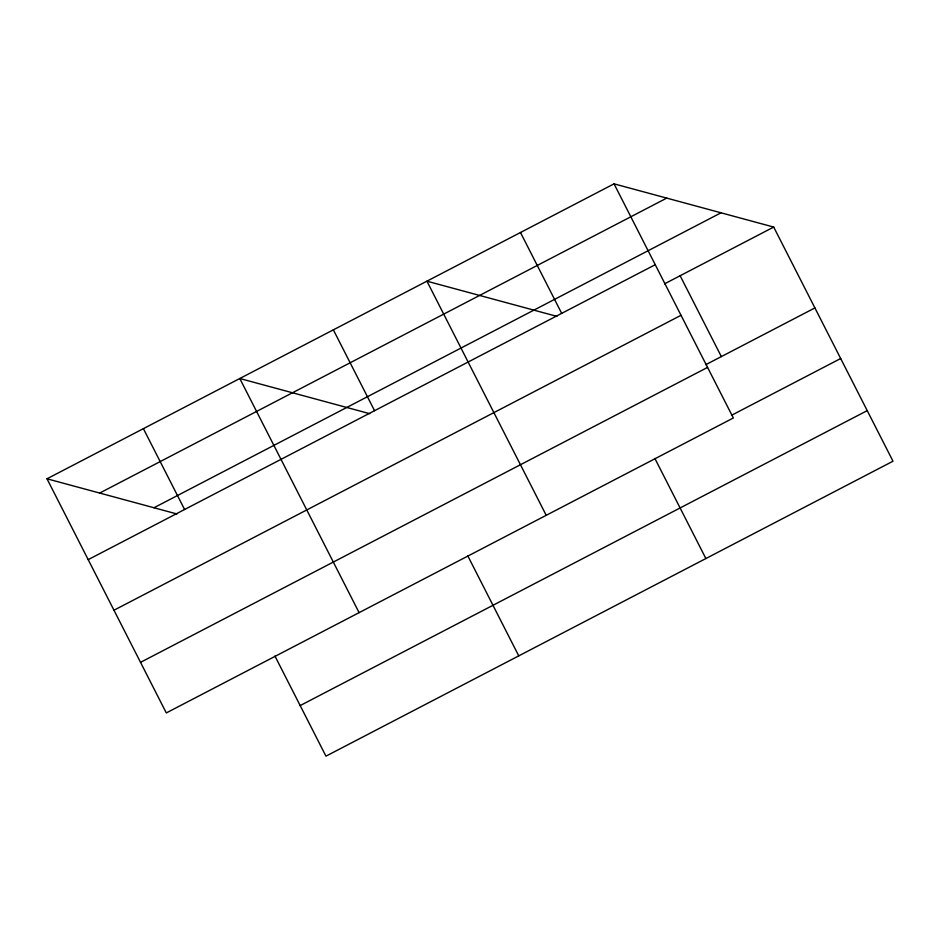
<?xml version="1.0" encoding="UTF-8"?>
<svg xmlns="http://www.w3.org/2000/svg" width="940" height="940" viewBox="0 0 940 940"><rect width="100%" height="100%" fill="white"/><g stroke="black" fill="none" stroke-linecap="round" stroke-linejoin="round"><path stroke-width="1.41" d="M614.043 183.841L733.341 417.983L166.298 712.931L47 478.789L614.043 183.841L773.702 227.069L893 461.211L325.957 756.159L274.95 656.061M99.687 493.054L666.73 198.105M153.972 507.753L721.015 212.804M88.196 559.641L655.239 264.704M664.545 283.845L773.702 227.069M113.975 610.225L681.018 315.288M705.74 364.708L814.898 307.932M140.53 662.348L707.573 367.399M731.52 415.292L840.677 358.516M300.177 705.576L867.221 410.627M556.856 316.357L426.924 281.178L546.222 515.32M369.726 413.682L239.794 378.503L359.092 612.645M47 478.789L176.932 513.969M680.137 275.737L721.332 356.589M654.875 458.45L705.881 558.548M520.478 232.509L561.685 313.373M467.756 555.787L518.751 655.873M333.359 329.846L374.555 410.698M143.397 428.652L184.593 509.504"/></g></svg>
